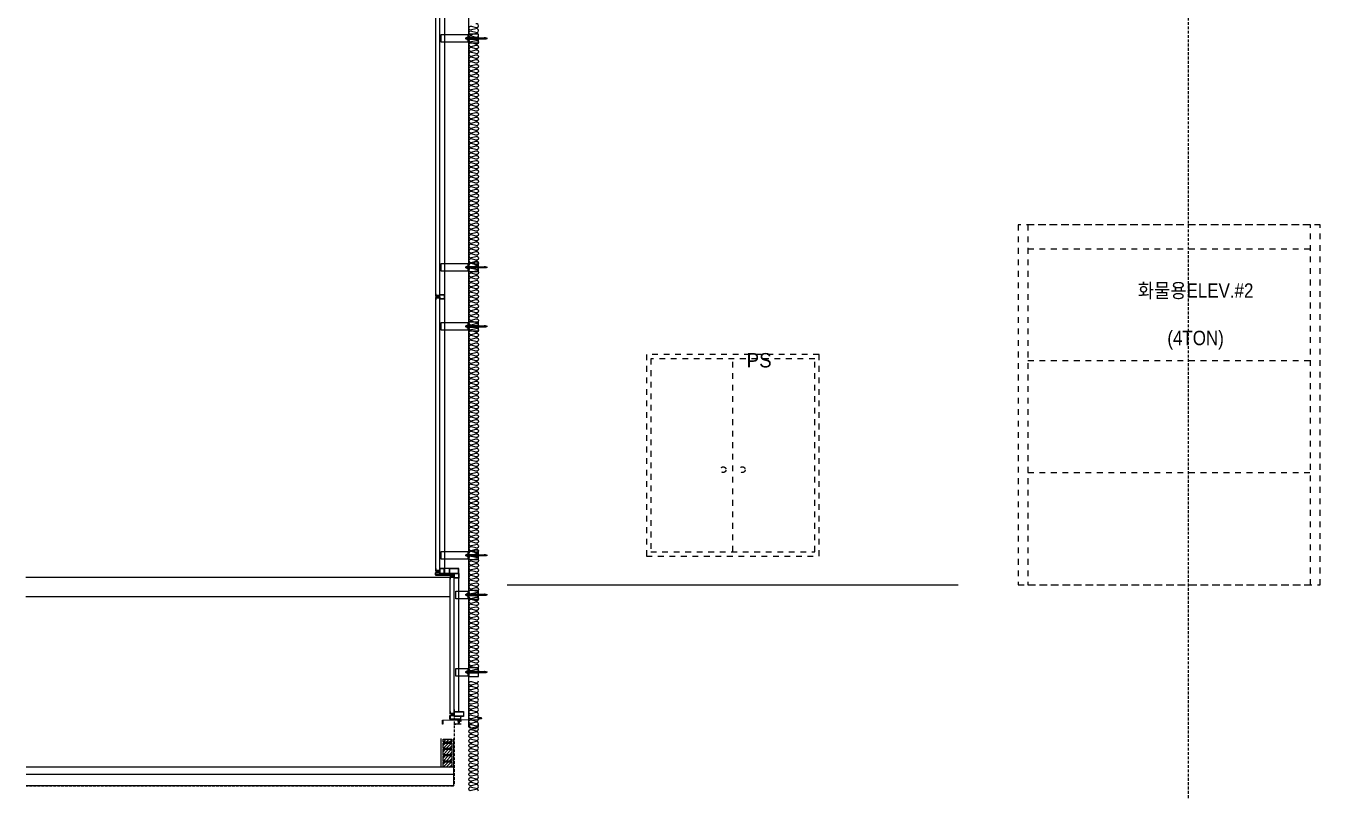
# Model space of a CAD drawing. Header units: millimetres. Extents: x -1320 to 172218, y -4077 to 50350.
# Drawn here: x -1319 to 12173, y 6601 to 14573 of the extents above; entities that cross this region are included whole.
import ezdxf
from ezdxf.enums import TextEntityAlignment as Align

# ---------------------------------------------------------------- set-up
doc = ezdxf.new("R2010")
doc.units = ezdxf.units.MM
doc.header["$LTSCALE"] = 60
for name, pattern in [('HID', [2.3, 1.5, -0.8]), ('HIDDEN', [2, 1, -1]), ('HIDDENX2', [0.75, 0.5, -0.25])]:
    doc.linetypes.add(name, pattern=pattern)
for name, color, linetype in [('0-Sheet', 7, 'Continuous'), ('0BLT', 6, 'Continuous'), ('A-DOOR-ELE', 5, 'Continuous'), ('A-ELE-8', 8, 'Continuous'), ('A-ETC', 7, 'Continuous'), ('A-ETC-8', 8, 'Continuous'), ('A-FIN', 6, 'Continuous'), ('A-FIN-8', 8, 'Continuous'), ('A-hat', 8, 'Continuous'), ('A-HAT-8', 7, 'Continuous'), ('A-HAT-WIREMESH', 9, 'g_mesh'), ('A-WALL', 3, 'Continuous'), ('A-WP', 1, 'HID'), ('ALUM', 4, 'Continuous'), ('ejc', 4, 'Continuous'), ('hidden', 9, 'HIDDENX2'), ('INSUL', 8, 'Continuous'), ('ISL', 251, 'Continuous')]:
    doc.layers.add(name, color=color, linetype=linetype)
doc.layers.add('NOPLOT-TEXT', color=11, linetype='Continuous', plot=False)
doc.styles.add('Gdim', font='')
doc.styles.add('Gtx', font='')
doc.styles.get('Gdim').set_extended_font_data('Dotum')
doc.styles.get('Gtx').set_extended_font_data('Dotum')
doc.linetypes.add('g_mesh', pattern='A,10,-0.8,["X",Gdim,S=0.6,R=0,X=-0.15,Y=-0.3],-0.8', length=11.6)

# ---------------------------------------------------------------- blocks, each defined once
blk = doc.blocks.new('wer')
at = {"layer": '0BLT'}
for p, q in [((36921, 13148), (36921, 13152)), ((36925, 13152), (36925, 13148))]:
    blk.add_line(p, q, dxfattribs=at)
for points in [[(36920, 13138), (36921, 13135), (36920, 13135), (36921, 13132), (36920, 13132), (36920, 13129), (36919, 13129), (36920, 13126), (36919, 13126), (36920, 13123), (36919, 13123), (36919, 13120), (36918, 13120), (36919, 13118), (36921, 13118), (36923, 13138), (36925, 13118), (36928, 13118), (36928, 13120), (36927, 13120), (36928, 13123), (36927, 13123), (36928, 13126), (36927, 13126), (36927, 13129), (36926, 13129), (36927, 13132), (36926, 13132), (36927, 13135), (36926, 13135), (36926, 13138), (36926, 13148), (36920, 13148)], [(36919, 13152), (36927, 13152), (36927, 13152), (36919, 13152)]]:
    blk.add_lwpolyline(points, close=True, dxfattribs=at)
blk = doc.blocks.new('EJ-2')
at = {"layer": 'A-HAT-8'}
h = blk.add_hatch(dxfattribs=at)
h.set_pattern_fill('ANSI37', color=256, scale=0.3)
h.set_pattern_definition([(45, (-28123.9818, -26923.9524), (-0.67351921, 0.67351921), []), (135, (-28123.9818, -26923.9524), (-0.67351921, -0.67351921), [])])
h.paths.add_polyline_path([(-144, 2, -0.198911), (-144, 3, 0.131587), (-150, 0), (-144, 0)])
h = blk.add_hatch(dxfattribs=at)
h.set_pattern_fill('ANSI37', color=256, scale=0.3)
h.set_pattern_definition([(45, (-28142.0683, -26923.9524), (-0.67351921, 0.67351921), []), (135, (-28142.0683, -26923.9524), (-0.67351921, -0.67351921), [])])
h.paths.add_polyline_path([(98, 65), (98, 65), (98, 67, 0.445717), (98, 56), (98, 57), (98, 57)])
at = {"layer": 'A-ETC', "color": 4}
for p, q in [((0, -25), (0, 0)), ((3, 0), (0, 0)), ((3, -25), (3, 0)), ((97, -25), (97, 0)), ((97, 0), (100, 0)), ((100, -25), (100, 0)), ((1, -25), (0, -25)), ((1, -2), (2, -2)), ((1, -23), (1, -2)), ((2, -23), (2, -2)), ((3, -25), (2, -25)), ((97, -25), (98, -25)), ((98, -23), (98, -2)), ((99, -2), (98, -2)), ((99, -23), (99, -2)), ((99, -25), (100, -25))]:
    blk.add_line(p, q, dxfattribs=at)
for radius, start, end in [(62, 217.8092, 322.1908), (61.6, 218.7956, 321.2044)]:
    blk.add_arc((50, 15), radius, start, end, dxfattribs=at)
at = {"layer": 'ALUM'}
blk.add_lwpolyline([(-144, 0), (-144, 2, -0.414209), (-143, 3), (-127, 3), (-127, 3), (-126, 3), (-114, 3, 0.414214), (-109, 8), (-109, 28, 0.414214), (-110, 28), (-112, 28), (-112, 39, -0.414214), (-112, 40), (-109, 40, -0.414214), (-108, 39), (-108, 38, -0.414214), (-109, 37), (-110, 37, 0.414214), (-110, 37), (-110, 32, 0.414214), (-109, 31), (-102, 31, 0.414214), (-101, 32), (-101, 37, 0.414214), (-102, 37), (-103, 37, -0.414214), (-103, 38), (-103, 39, -0.414214), (-103, 40), (-84, 40, -0.414214), (-83, 39), (-83, 29, -0.414214), (-84, 28), (-84, 28), (-88, 30, -0.288209), (-88, 30), (-88, 31, -0.414214), (-88, 31), (-86, 31, 0.414214), (-85, 32), (-85, 37, 0.414214), (-86, 37), (-99, 37, 0.414214), (-99, 37), (-99, 32, 0.414214), (-99, 31), (-97, 31, -0.414214), (-96, 31), (-96, 30, -0.288209), (-97, 30), (-100, 28), (-106, 28, 0.414214), (-106, 28), (-106, 20), (-96, 20), (-96, 18), (-106, 18), (-106, 8, 0.414214), (-101, 3), (-84, 3, -0.414214), (-83, 2), (-83, 0), (-144, 0)], format="xyb", close=True, dxfattribs=at)
at = {"layer": 'ejc'}
blk.add_lwpolyline([(100, 76), (100, 45), (-272, 38), (-272, 0), (-274, 0), (-274, 40), (98, 46), (98, 76)], close=True, dxfattribs=at)
for centre, radius, start, end in [((-142, -10), 12.8, 99.0895, 129.0748), ((104, 61), 7.71, 131.9533, 228.0467)]:
    blk.add_arc(centre, radius, start, end, dxfattribs=at)
at = {"rotation": 90}
blk.add_blockref('wer', (13250, -36862), dxfattribs=at)
blk = doc.blocks.new('A$C632c858f')
at = {"layer": 'A-ETC-8'}
blk.add_arc((-3, 0), 24, 341.8248, 18.1752, dxfattribs=at)
blk.add_ellipse((34, 0), major_axis=(7.59, 0), ratio=0.987937, dxfattribs=at)
blk = doc.blocks.new('A$Cae507117')
at = {"layer": 'A-ETC-8'}
for points in [[(-50, 0), (-50, -50), (0, -50), (0, 0)], [(-46.8, -3.2), (-46.8, -46.8), (-3.2, -46.8), (-3.2, -3.2)]]:
    blk.add_lwpolyline(points, close=True, dxfattribs=at)
blk = doc.blocks.new('너트 M12')
for p, q in [((-9, 0), (9, 0)), ((-10, -9), (-10, -1)), ((9, -10), (-9, -10)), ((0, -8), (0, -1)), ((10, -1), (10, -9))]:
    blk.add_line(p, q)
for centre, start, end in [((-9, -1), 90, 180), ((-9, -9), 180, 270), ((9, -1), 0, 90), ((9, -9), 270, 0)]:
    blk.add_arc(centre, 0.5, start, end)
at = {"extrusion": (0, 0, -1)}
for centre, major_axis, ratio, start_param, end_param in [((-5, -1), (-4.75, 0.31), 0.185359, -0.024388, 3.141593), ((5, -1), (4.75, 0.31), 0.185108, 3.141593, 6.30754), ((-5, -9), (4.75, 0.31), 0.187111, 0, 3.166211), ((5, -9), (-4.75, 0.31), 0.185991, 3.117121, 6.283185)]:
    blk.add_ellipse(centre, major_axis=major_axis, ratio=ratio, start_param=start_param, end_param=end_param, dxfattribs=at)
blk = doc.blocks.new('A$C5ebcaad0')
at = {"layer": 'A-ETC-8'}
for p, q in [((-449, -225), (-214, -225)), ((-439, -220), (-439, -229)), ((-437, -219), (-437, -219)), ((-426, -220), (-437, -219)), ((-437, -231), (-426, -229)), ((-437, -231), (-437, -231)), ((-432, -220), (-432, -221)), ((-432, -229), (-432, -230)), ((-416, -219), (-431, -219)), ((-431, -222), (-429, -223)), ((-431, -228), (-429, -227)), ((-431, -231), (-416, -231)), ((-421, -224), (-428, -224)), ((-421, -226), (-428, -226)), ((-426, -220), (-412, -220)), ((-426, -229), (-412, -229)), ((-421, -223), (-421, -223)), ((-421, -227), (-421, -227)), ((-417, -227), (-417, -223)), ((-416, -219), (-413, -219)), ((-416, -231), (-413, -231)), ((-413, -219), (-413, -231)), ((-412, -231), (-412, -219)), ((-409, -219), (-412, -219)), ((-412, -231), (-409, -231)), ((-409, -231), (-409, -219)), ((-355, -219), (-409, -219)), ((-409, -231), (-355, -231)), ((-355, -219), (-246, -219)), ((-246, -231), (-355, -231)), ((-234, -219), (-226, -219)), ((-234, -220), (-224, -220)), ((-234, -229), (-224, -229)), ((-234, -231), (-226, -231)), ((-226, -231), (-226, -219)), ((-224, -220), (-226, -219)), ((-224, -229), (-226, -231)), ((-224, -229), (-224, -220))]:
    blk.add_line(p, q, dxfattribs=at)
for points in [[(-255, -180), (-255, -269), (-355, -269), (-355, -180)], [(34, -185), (-252, -185), (-252, -265), (34, -265)], [(-252, -265), (-246, -265), (-246, -185), (-252, -185)], [(-246, -210), (-246, -240), (-244, -240), (-244, -210)]]:
    blk.add_lwpolyline(points, close=True, dxfattribs=at)
blk.add_lwpolyline([(-252, -177), (-252, -272, -0.414214), (-253, -273), (-255, -273), (-255, -176), (-253, -176, -0.414214)], format="xyb", close=True, dxfattribs=at)
for centre, radius, start, end in [((-437, -220), 1.5, 90, 180), ((-437, -229), 1.5, 180, 270), ((-431, -220), 1, 90, 180), ((-431, -221), 1, 180, 236.3099), ((-431, -229), 1, 123.6901, 180), ((-431, -230), 1, 180, 270), ((-428, -221), 3, 236.3099, 270), ((-428, -229), 3, 90, 123.6901), ((-419, -223), 2, 90, 180), ((-421, -223), 0.5, 270, 0), ((-421, -227), 0.5, 0, 90), ((-419, -227), 2, 180, 270), ((-419, -223), 2, 0, 90), ((-419, -227), 2, 270, 0)]:
    blk.add_arc(centre, radius, start, end, dxfattribs=at)
at = {"layer": 'A-ETC-8', "xscale": -1, "rotation": 90}
blk.add_blockref('너트 M12', (-244, -225), dxfattribs=at)
blk = doc.blocks.new('A$C74a2a393')
at = {"layer": 'A-ETC-8', "elevation": 0}
for points in [[(-50, -100), (-50, 0), (0, 0), (0, -100)], [(-47, -97), (-47, -3), (-3, -3), (-3, -97)]]:
    blk.add_lwpolyline(points, close=True, dxfattribs=at)
blk = doc.blocks.new('A$C04952a8a')
at = {"layer": 'A-ETC-8'}
for p, q in [((544, 270), (309, 270)), ((319, 275), (321, 276)), ((329, 275), (319, 275)), ((319, 266), (319, 275)), ((329, 276), (321, 276)), ((321, 264), (321, 276)), ((450, 276), (341, 276)), ((450, 276), (504, 276)), ((504, 264), (504, 276)), ((504, 276), (507, 276)), ((507, 264), (507, 276)), ((521, 275), (507, 275)), ((508, 276), (508, 264)), ((511, 276), (508, 276)), ((511, 276), (526, 276)), ((512, 268), (512, 272)), ((516, 272), (516, 272)), ((516, 271), (523, 271)), ((521, 275), (532, 276)), ((526, 273), (524, 272)), ((527, 275), (527, 274)), ((532, 276), (533, 276)), ((534, 275), (534, 266)), ((329, 266), (319, 266)), ((319, 266), (321, 264)), ((329, 264), (321, 264)), ((341, 264), (450, 264)), ((504, 264), (450, 264)), ((507, 264), (504, 264)), ((521, 266), (507, 266)), ((511, 264), (508, 264)), ((526, 264), (511, 264)), ((516, 268), (516, 268)), ((516, 269), (523, 269)), ((532, 264), (521, 266)), ((526, 267), (524, 268)), ((527, 266), (527, 265)), ((533, 264), (532, 264))]:
    blk.add_line(p, q, dxfattribs=at)
for points in [[(212, 310), (347, 310), (347, 230), (212, 230)], [(341, 285), (341, 255), (339, 255), (339, 285)], [(347, 230), (341, 230), (341, 310), (347, 310)], [(350, 315), (350, 226), (450, 226), (450, 315)]]:
    blk.add_lwpolyline(points, close=True, dxfattribs=at)
blk.add_lwpolyline([(347, 318), (347, 223, 0.414214), (348, 222), (350, 222), (350, 319), (348, 319, 0.414214)], format="xyb", close=True, dxfattribs=at)
for centre, radius, start, end in [((514, 272), 2, 90, 180), ((514, 272), 2, 0, 90), ((516, 272), 0.5, 180, 270), ((523, 274), 3, 270, 303.6901), ((526, 275), 1, 0, 90), ((526, 274), 1, 303.6901, 0), ((533, 275), 1.5, 0, 90), ((514, 268), 2, 180, 270), ((514, 268), 2, 270, 0), ((516, 268), 0.5, 90, 180), ((523, 266), 3, 56.3099, 90), ((526, 266), 1, 0, 56.3099), ((526, 265), 1, 270, 0), ((533, 266), 1.5, 270, 0)]:
    blk.add_arc(centre, radius, start, end, dxfattribs=at)
at = {"layer": 'A-ETC-8', "rotation": 270}
blk.add_blockref('너트 M12', (339, 270), dxfattribs=at)
blk = doc.blocks.new('A$C7fb89312')
at = {"layer": 'A-DOOR-ELE', "linetype": 'HIDDEN'}
for p, q in [((100, 3500), (3046, 3500)), ((100, 2338), (3046, 2338)), ((100, 1172), (3046, 1172))]:
    blk.add_line(p, q, dxfattribs=at)
at = {"layer": 'A-DOOR-ELE', "linetype": 'HIDDEN', "elevation": 0}
for points in [[(0, 0), (3146, 0), (3146, 3750), (0, 3750)], [(100, 0), (3046, 0), (3046, 3750), (100, 3750)]]:
    blk.add_lwpolyline(points, close=True, dxfattribs=at)

msp = doc.modelspace()

# ---------------------------------------------------------------- hatches: boundary and pattern name
at = {"layer": 'A-hat', "lineweight": -3}
h = msp.add_hatch(dxfattribs=at)
h.set_pattern_fill('ANSI31', color=256, scale=7, style=0)
h.set_pattern_definition([(45, (-82628.596, 9488.623), (-15.715448, 15.715448), [])])
h.paths.add_polyline_path([(3120, 7142), (3030, 7142), (3030, 7110), (3120, 7110)])
h = msp.add_hatch(dxfattribs=at)
h.set_pattern_fill('ANSI31', color=256, scale=7, style=0)
h.set_pattern_definition([(45, (-82628.596, 9423.623), (-15.715448, 15.715448), [])])
h.paths.add_polyline_path([(3030, 7102), (3120, 7102), (3120, 7045), (3030, 7045)])
h = msp.add_hatch(dxfattribs=at)
h.set_pattern_fill('ANSI31', color=256, scale=7, style=0)
h.set_pattern_definition([(45, (-82628.596, 9358.623), (-15.715448, 15.715448), [])])
h.paths.add_polyline_path([(3030, 7037), (3120, 7037), (3120, 6980), (3030, 6980)])
h = msp.add_hatch(dxfattribs=at)
h.set_pattern_fill('ANSI31', color=256, scale=7, style=0)
h.set_pattern_definition([(45, (-82628.596, 9293.623), (-15.715448, 15.715448), [])])
h.paths.add_polyline_path([(3030, 6972), (3120, 6972), (3120, 6915), (3030, 6915)])
h = msp.add_hatch(dxfattribs=at)
h.set_pattern_fill('ANSI31', color=256, scale=7, style=0)
h.set_pattern_definition([(45, (-82628.596, 9228.623), (-15.715448, 15.715448), [])])
h.paths.add_polyline_path([(3030, 6907), (3120, 6907), (3120, 6850), (3030, 6850)])

# ---------------------------------------------------------------- linework, layer by layer
at = {"layer": '0-Sheet'}
msp.add_lwpolyline([(3145, 8843), (3145, 8853), (2953, 8853), (2953, 8877), (2995, 8877), (2995, 8887), (2992, 8887), (2992, 8887), (2992, 8880), (2950, 8880), (2950, 8850), (3142, 8850), (3142, 8843), (3142, 8843)], close=True, dxfattribs=at)
at = {"layer": '0-Sheet', "elevation": 0}
for points in [[(3212, 7350), (3103, 7350, -0.414214), (3100, 7353), (3100, 7387, -0.414214), (3103, 7390), (3142, 7390), (3142, 7397), (3145, 7397), (3145, 7390, -0.414214), (3142, 7387), (3103, 7387), (3103, 7353), (3212, 7353)], [(3212, 7350, 0.414214), (3215, 7353), (3215, 7377), (3222, 7377), (3222, 7380), (3215, 7380, 0.414214), (3212, 7377), (3212, 7353)]]:
    msp.add_lwpolyline(points, format="xyb", dxfattribs=at)
at = {"layer": 'A-DOOR-ELE', "linetype": 'HIDDEN'}
msp.add_line((6050, 9095), (6050, 11105), dxfattribs=at)
for points in [[(6950, 11150), (5150, 11150), (5150, 9050), (6950, 9050)], [(6905, 11105), (5195, 11105), (5195, 9095), (6905, 9095)]]:
    msp.add_lwpolyline(points, close=True, dxfattribs=at)
for centre in [(5950, 9950), (6150, 9950)]:
    msp.add_circle(centre, 30, dxfattribs=at)
at = {"layer": 'A-ELE-8'}
for p, q in [((-1319, 8830, 0), (3100, 8830, 0)), ((-1319, 8630, 0), (3100, 8630, 0))]:
    msp.add_line(p, q, dxfattribs=at)
at = {"layer": 'A-ETC-8'}
for p, q in [((2995, 8850), (2995, 47018)), ((3045, 47018), (3045, 8850)), ((3195, 8920), (3045, 8920)), ((3195, 8870), (3045, 8870)), ((3145, 7430), (3145, 8870)), ((3195, 7430), (3195, 8870))]:
    msp.add_line(p, q, dxfattribs=at)
at = {"layer": 'A-ETC-8', "elevation": 0}
for points in [[(2958, 11761), (2993, 11761), (2993, 11751), (2995, 11751), (2995, 11763), (2960, 11763, 0.226541), (2956, 11767), (2956, 11782), (2954, 11782), (2954, 11765, -0.414214)], [(2958, 11739), (2993, 11739), (2993, 11750), (2995, 11750), (2995, 11737), (2960, 11737, -0.226541), (2956, 11733), (2956, 11718), (2954, 11718), (2954, 11735, 0.414214)], [(3108, 7409), (3143, 7409), (3143, 7398), (3145, 7398), (3145, 7411), (3110, 7411, 0.226541), (3106, 7415), (3106, 7429), (3104, 7429), (3104, 7413, -0.414214)]]:
    msp.add_lwpolyline(points, format="xyb", close=True, dxfattribs=at)
at = {"layer": 'A-ETC-8'}
for points in [[(2958, 8899), (2993, 8899), (2993, 8888), (2995, 8888), (2995, 8901), (2960, 8901, 0.226541), (2956, 8905), (2956, 8919), (2954, 8919), (2954, 8903, -0.414214)], [(3108, 8831), (3143, 8831), (3143, 8842), (3145, 8842), (3145, 8829), (3110, 8829, -0.226541), (3106, 8825), (3106, 8811), (3104, 8811), (3104, 8827, 0.414214)]]:
    msp.add_lwpolyline(points, format="xyb", close=True, dxfattribs=at)
at = {"layer": 'A-FIN'}
for p, q in [((3700, 8750), (8400, 8750)), ((3010, 6850), (3010, 7150)), ((3142, 6850), (-1317, 6850))]:
    msp.add_line(p, q, dxfattribs=at)
at = {"layer": 'A-FIN', "elevation": 0}
msp.add_lwpolyline([(2991, 14739), (2991, 14743), (2950, 14743), (2950, 11757), (2991, 11757), (2991, 11761), (2954, 11761), (2954, 14739), (2991, 14739)], close=True, dxfattribs=at)
at = {"layer": 'A-FIN'}
for points in [[(2954, 8899), (2954, 11739), (2991, 11739), (2991, 11739), (2991, 11743), (2950, 11743), (2950, 8895)], [(2950, 8895), (2991, 8895), (2991, 8899), (2954, 8899)], [(3104, 8831), (3141, 8831), (3141, 8831), (3141, 8835), (3100, 8835)]]:
    msp.add_lwpolyline(points, dxfattribs=at)
at = {"layer": 'A-FIN', "elevation": 0}
msp.add_lwpolyline([(3100, 8835), (3100, 7405), (3141, 7405), (3141, 7409), (3104, 7409), (3104, 8831)], dxfattribs=at)
at = {"layer": 'A-FIN-8'}
for p, q in [((3142, 6668), (3142, 7150)), ((3132, 6658), (-1317, 6658)), ((3132, 6658), (3142, 6668))]:
    msp.add_line(p, q, dxfattribs=at)
at = {"layer": 'A-HAT-WIREMESH', "ltscale": 0.6}
msp.add_line((-1317, 6779), (3142, 6779), dxfattribs=at)
at = {"layer": 'A-WALL', "elevation": 0}
for points in [[(3120, 7142), (3120, 7110), (3030, 7110), (3030, 7142)], [(3120, 7102), (3120, 7045), (3030, 7045), (3030, 7102)], [(3120, 7037), (3120, 6980), (3030, 6980), (3030, 7037)], [(3120, 6972), (3120, 6915), (3030, 6915), (3030, 6972)], [(3120, 6907), (3120, 6850), (3030, 6850), (3030, 6907)]]:
    msp.add_lwpolyline(points, close=True, dxfattribs=at)
at = {"layer": 'A-WP', "ltscale": 0.3}
for p, q in [((3147, 7450), (3147, 6665)), ((3135, 6653), (-1317, 6653)), ((3135, 6653), (3147, 6665))]:
    msp.add_line(p, q, dxfattribs=at)
at = {"layer": 'hidden'}
msp.add_line((10800, 4008), (10800, 42560), dxfattribs=at)
at = {"layer": 'INSUL'}
msp.add_line((3300, 7300), (3300, 47000), dxfattribs=at)
at = {"layer": 'ISL', "elevation": 0}
for points in [[(3400, 14428, 0.480945), (3373, 14444), (3327, 14431, -0.524856), (3300, 14450, -0.524856), (3327, 14469), (3373, 14456, 1.449198), (3373, 14494), (3327, 14481, -0.524856), (3300, 14500, -0.524856), (3327, 14519), (3373, 14506, 1.449198), (3373, 14544), (3327, 14531, -0.524856), (3300, 14550, -0.524856), (3327, 14569), (3373, 14556, 1.449198), (3373, 14594)], [(3300, 14428, 0.524856), (3327, 14409), (3373, 14422, -1.449198), (3373, 14384), (3327, 14397, 0.524856), (3300, 14378, 0.524856), (3327, 14359), (3373, 14372, -1.449198), (3373, 14334), (3327, 14347, 0.524856), (3300, 14328, 0.524856), (3327, 14309), (3373, 14322, -1.449198), (3373, 14284), (3327, 14297, 0.524856), (3300, 14278, 0.524856), (3327, 14259), (3373, 14272, -1.449198), (3373, 14234), (3327, 14247, 0.524856), (3300, 14228, 0.524856), (3327, 14209), (3373, 14222, -1.449198), (3373, 14184), (3327, 14197, 0.524856), (3300, 14178, 0.524856), (3327, 14159), (3373, 14172, -1.449198), (3373, 14134), (3327, 14147, 0.524856), (3300, 14128, 0.524856), (3327, 14109), (3373, 14122, -1.449198), (3373, 14084), (3327, 14097, 0.524856), (3300, 14078, 0.524856), (3327, 14059), (3373, 14072, -1.449198), (3373, 14034), (3327, 14047, 0.524856), (3300, 14028, 0.524856), (3327, 14009), (3373, 14022, -1.449198), (3373, 13984), (3327, 13997, 0.524856), (3300, 13978, 0.524856), (3327, 13959), (3373, 13972, -1.449198), (3373, 13934), (3327, 13947, 0.524856), (3300, 13928, 0.524856), (3327, 13909), (3373, 13922, -1.449198), (3373, 13884), (3327, 13897, 0.524856), (3300, 13878, 0.524856), (3327, 13859), (3373, 13872, -1.449198), (3373, 13834), (3327, 13847, 0.524856), (3300, 13828, 0.524856), (3327, 13809), (3373, 13822, -1.449198), (3373, 13784), (3327, 13797, 0.524856), (3300, 13778, 0.524856), (3327, 13759), (3373, 13772, -1.449198), (3373, 13734), (3327, 13747, 0.524856), (3300, 13728, 0.524856), (3327, 13709), (3373, 13722, -1.449198), (3373, 13684), (3327, 13697, 0.524856), (3300, 13678, 0.524856), (3327, 13659), (3373, 13672, -1.449198), (3373, 13634), (3327, 13647, 0.524856), (3300, 13628, 0.524856), (3327, 13609), (3373, 13622, -1.449198), (3373, 13584), (3327, 13597, 0.524856), (3300, 13578, 0.524856), (3327, 13559), (3373, 13572, -1.449198), (3373, 13534), (3327, 13547, 0.524856), (3300, 13528, 0.524856), (3327, 13509), (3373, 13522, -1.449198), (3373, 13484), (3327, 13497, 0.524856), (3300, 13478, 0.524856), (3327, 13459), (3373, 13472, -1.449198), (3373, 13434), (3327, 13447, 0.524856), (3300, 13428, 0.524856), (3327, 13409), (3373, 13422, -1.449198), (3373, 13384), (3327, 13397, 0.524856), (3300, 13378, 0.524856), (3327, 13359), (3373, 13372, -1.449198), (3373, 13334), (3327, 13347, 0.524856), (3300, 13328, 0.524856), (3327, 13309), (3373, 13322, -1.449198), (3373, 13284), (3327, 13297, 0.524856), (3300, 13278, 0.524856), (3327, 13259), (3373, 13272, -1.449198), (3373, 13234), (3327, 13247, 0.524856), (3300, 13228, 0.524856), (3327, 13209), (3373, 13222, -1.449198), (3373, 13184), (3327, 13197, 0.524856), (3300, 13178, 0.524856), (3327, 13159), (3373, 13172, -1.449198), (3373, 13134), (3327, 13147, 0.524856), (3300, 13128, 0.524856), (3327, 13109), (3373, 13122, -1.449198), (3373, 13084), (3327, 13097, 0.524856), (3300, 13078, 0.524856), (3327, 13059), (3373, 13072, -1.449198), (3373, 13034), (3327, 13047, 0.524856), (3300, 13028, 0.524856), (3327, 13009), (3373, 13022, -1.449198), (3373, 12984), (3327, 12997, 0.524856), (3300, 12978, 0.524856), (3327, 12959), (3373, 12972, -1.449198), (3373, 12934), (3327, 12947, 0.524856), (3300, 12928, 0.524856), (3327, 12909), (3373, 12922, -1.449198), (3373, 12884), (3327, 12897, 0.524856), (3300, 12878, 0.524856), (3327, 12859), (3373, 12872, -1.449198), (3373, 12834), (3327, 12847, 0.524856), (3300, 12828, 0.524856), (3327, 12809), (3373, 12822, -1.449198), (3373, 12784), (3327, 12797, 0.524856), (3300, 12778, 0.524856), (3327, 12759), (3373, 12772, -1.449198), (3373, 12734), (3327, 12747, 0.524856), (3300, 12728, 0.524856), (3327, 12709), (3373, 12722, -1.449198), (3373, 12684), (3327, 12697, 0.524856), (3300, 12678, 0.524856), (3327, 12659), (3373, 12672, -1.449198), (3373, 12634), (3327, 12647, 0.524856), (3300, 12628, 0.524856), (3327, 12609), (3373, 12622, -1.449198), (3373, 12584), (3327, 12597, 0.524856), (3300, 12578, 0.524856), (3327, 12559), (3373, 12572, -1.449198), (3373, 12534), (3327, 12547, 0.524856), (3300, 12528, 0.524856), (3327, 12509), (3373, 12522, -1.449198), (3373, 12484), (3327, 12497, 0.524856), (3300, 12478, 0.524856), (3327, 12459), (3373, 12472, -1.449198), (3373, 12434), (3327, 12447, 0.524856), (3300, 12428, 0.524856), (3327, 12409), (3373, 12422, -1.449198), (3373, 12384), (3327, 12397, 0.524856), (3300, 12378, 0.524856), (3327, 12359), (3373, 12372, -1.449198), (3373, 12334), (3327, 12347, 0.524856), (3300, 12328, 0.524856), (3327, 12309), (3373, 12322, -1.449198), (3373, 12284), (3327, 12297, 0.524856), (3300, 12278, 0.524856), (3327, 12259), (3373, 12272, -1.449198), (3373, 12234), (3327, 12247, 0.524856), (3300, 12228, 0.524856), (3327, 12209), (3373, 12222, -1.449198), (3373, 12184), (3327, 12197, 0.524856), (3300, 12178, 0.524856), (3327, 12159), (3373, 12172, -1.449198), (3373, 12134), (3327, 12147, 0.524856), (3300, 12128, 0.524856), (3327, 12109), (3373, 12122, -1.449198), (3373, 12084), (3327, 12097, 0.524856), (3300, 12078, 0.524856), (3327, 12059), (3373, 12072, -1.449198), (3373, 12034), (3327, 12047, 0.524856), (3300, 12028, 0.524856), (3327, 12009), (3373, 12022, -1.449198), (3373, 11984), (3327, 11997, 0.524856), (3300, 11978, 0.524856), (3327, 11959), (3373, 11972, -1.449198), (3373, 11934), (3327, 11947, 0.524856), (3300, 11928, 0.524856), (3327, 11909), (3373, 11922, -1.449198), (3373, 11884), (3327, 11897, 0.524856), (3300, 11878, 0.524856), (3327, 11859), (3373, 11872, -1.449198), (3373, 11834), (3327, 11847, 0.524856), (3300, 11828, 0.524856), (3327, 11809), (3373, 11822, -1.449198), (3373, 11784), (3327, 11797, 0.524856), (3300, 11778, 0.524856), (3327, 11759), (3373, 11772, -1.449198), (3373, 11734), (3327, 11747, 0.524856), (3300, 11728, 0.524856), (3327, 11709), (3373, 11722, -1.449198), (3373, 11684), (3327, 11697, 0.524856), (3300, 11678, 0.524856), (3327, 11659), (3373, 11672, -1.449198), (3373, 11634), (3327, 11647, 0.524856), (3300, 11628, 0.524856), (3327, 11609), (3373, 11622, -1.449198), (3373, 11584), (3327, 11597, 0.524856), (3300, 11578, 0.524856), (3327, 11559), (3373, 11572, -1.449198), (3373, 11534), (3327, 11547, 0.524856), (3300, 11528, 0.524856), (3327, 11509), (3373, 11522, -1.449198), (3373, 11484), (3327, 11497, 0.524856), (3300, 11478, 0.524856), (3327, 11459), (3373, 11472, -1.449198), (3373, 11434), (3327, 11447, 0.524856), (3300, 11428, 0.524856), (3327, 11409), (3373, 11422, -1.449198), (3373, 11384), (3327, 11397, 0.524856), (3300, 11378, 0.524856), (3327, 11359), (3373, 11372, -1.449198), (3373, 11334), (3327, 11347, 0.524856), (3300, 11328, 0.524856), (3327, 11309), (3373, 11322, -1.449198), (3373, 11284), (3327, 11297, 0.524856), (3300, 11278, 0.524856), (3327, 11259), (3373, 11272, -1.449198), (3373, 11234), (3327, 11247, 0.524856), (3300, 11228, 0.524856), (3327, 11209), (3373, 11222, -1.449198), (3373, 11184), (3327, 11197, 0.524856), (3300, 11178, 0.524856), (3327, 11159), (3373, 11172, -1.449198), (3373, 11134), (3327, 11147, 0.524856), (3300, 11128, 0.524856), (3327, 11109), (3373, 11122, -1.449198), (3373, 11084), (3327, 11097, 0.524856), (3300, 11078, 0.524856), (3327, 11059), (3373, 11072, -1.449198), (3373, 11034), (3327, 11047, 0.524856), (3300, 11028, 0.524856), (3327, 11009), (3373, 11022, -1.449198), (3373, 10984), (3327, 10997, 0.524856), (3300, 10978, 0.524856), (3327, 10959), (3373, 10972, -1.449198), (3373, 10934), (3327, 10947, 0.524856), (3300, 10928, 0.524856), (3327, 10909), (3373, 10922, -1.449198), (3373, 10884), (3327, 10897, 0.524856), (3300, 10878, 0.524856), (3327, 10859), (3373, 10872, -1.449198), (3373, 10834), (3327, 10847, 0.524856), (3300, 10828, 0.524856), (3327, 10809), (3373, 10822, -1.449198), (3373, 10784), (3327, 10797, 0.524856), (3300, 10778, 0.524856), (3327, 10759), (3373, 10772, -1.449198), (3373, 10734), (3327, 10747, 0.524856), (3300, 10728, 0.524856), (3327, 10709), (3373, 10722, -1.449198), (3373, 10684), (3327, 10697, 0.524856), (3300, 10678, 0.524856), (3327, 10659), (3373, 10672, -1.449198), (3373, 10634), (3327, 10647, 0.524856), (3300, 10628, 0.524856), (3327, 10609), (3373, 10622, -1.449198), (3373, 10584), (3327, 10597, 0.524856), (3300, 10578, 0.524856), (3327, 10559), (3373, 10572, -1.449198), (3373, 10534), (3327, 10547, 0.524856), (3300, 10528, 0.524856), (3327, 10509), (3373, 10522, -1.449198), (3373, 10484), (3327, 10497, 0.524856), (3300, 10478, 0.524856), (3327, 10459), (3373, 10472, -1.449198), (3373, 10434), (3327, 10447, 0.524856), (3300, 10428, 0.524856), (3327, 10409), (3373, 10422, -1.449198), (3373, 10384), (3327, 10397, 0.524856), (3300, 10378, 0.524856), (3327, 10359), (3373, 10372, -1.449198), (3373, 10334), (3327, 10347, 0.524856), (3300, 10328, 0.524856), (3327, 10309), (3373, 10322, -1.449198), (3373, 10284), (3327, 10297, 0.524856), (3300, 10278, 0.524856), (3327, 10259), (3373, 10272, -1.449198), (3373, 10234), (3327, 10247, 0.524856), (3300, 10228, 0.524856), (3327, 10209), (3373, 10222, -1.449198), (3373, 10184), (3327, 10197, 0.524856), (3300, 10178, 0.524856), (3327, 10159), (3373, 10172, -1.449198), (3373, 10134), (3327, 10147, 0.524856), (3300, 10128, 0.524856), (3327, 10109), (3373, 10122, -1.449198), (3373, 10084), (3327, 10097, 0.524856), (3300, 10078, 0.524856), (3327, 10059), (3373, 10072, -1.449198), (3373, 10034), (3327, 10047, 0.524856), (3300, 10028, 0.524856), (3327, 10009), (3373, 10022, -1.449198), (3373, 9984), (3327, 9997, 0.524856), (3300, 9978, 0.524856), (3327, 9959), (3373, 9972, -1.449198), (3373, 9934), (3327, 9947, 0.524856), (3300, 9928, 0.524856), (3327, 9909), (3373, 9922, -1.449198), (3373, 9884), (3327, 9897, 0.524856), (3300, 9878, 0.524856), (3327, 9859), (3373, 9872, -1.449198), (3373, 9834), (3327, 9847, 0.524856), (3300, 9828, 0.524856), (3327, 9809), (3373, 9822, -1.449198), (3373, 9784), (3327, 9797, 0.524856), (3300, 9778, 0.524856), (3327, 9759), (3373, 9772, -1.449198), (3373, 9734), (3327, 9747, 0.524856), (3300, 9728, 0.524856), (3327, 9709), (3373, 9722, -1.449198), (3373, 9684), (3327, 9697, 0.524856), (3300, 9678, 0.524856), (3327, 9659), (3373, 9672, -1.449198), (3373, 9634), (3327, 9647, 0.524856), (3300, 9628, 0.524856), (3327, 9609), (3373, 9622, -1.449198), (3373, 9584), (3327, 9597, 0.524856), (3300, 9578, 0.524856), (3327, 9559), (3373, 9572, -1.449198), (3373, 9534), (3327, 9547, 0.524856), (3300, 9528, 0.524856), (3327, 9509), (3373, 9522, -1.449198), (3373, 9484), (3327, 9497, 0.524856), (3300, 9478, 0.524856), (3327, 9459), (3373, 9472, -1.449198), (3373, 9434), (3327, 9447, 0.524856), (3300, 9428, 0.524856), (3327, 9409), (3373, 9422, -1.449198), (3373, 9384), (3327, 9397, 0.524856), (3300, 9378, 0.524856), (3327, 9359), (3373, 9372, -1.449198), (3373, 9334), (3327, 9347, 0.524856), (3300, 9328, 0.524856), (3327, 9309), (3373, 9322, -1.449198), (3373, 9284), (3327, 9297, 0.524856), (3300, 9278, 0.524856), (3327, 9259), (3373, 9272, -1.449198), (3373, 9234), (3327, 9247, 0.524856), (3300, 9228, 0.524856), (3327, 9209), (3373, 9222, -1.449198), (3373, 9184), (3327, 9197, 0.524856), (3300, 9178, 0.524856), (3327, 9159), (3373, 9172, -1.449198), (3373, 9134), (3327, 9147, 0.524856), (3300, 9128, 0.524856), (3327, 9109), (3373, 9122, -1.449198), (3373, 9084), (3327, 9097, 0.524856), (3300, 9078, 0.524856), (3327, 9059), (3373, 9072, -1.449198), (3373, 9034), (3327, 9047, 0.524856), (3300, 9028, 0.524856), (3327, 9009), (3373, 9022, -1.449198), (3373, 8984), (3327, 8997, 0.524856), (3300, 8978, 0.524856), (3327, 8959), (3373, 8972, -1.449198), (3373, 8934), (3327, 8947, 0.524856), (3300, 8928, 0.524856), (3327, 8909), (3373, 8922, -1.449198), (3373, 8884), (3327, 8897, 0.524856), (3300, 8878, 0.524856), (3327, 8859), (3373, 8872, -1.449198), (3373, 8834), (3327, 8847, 0.524856), (3300, 8828, 0.524856), (3327, 8809), (3373, 8822, -1.449198), (3373, 8784), (3327, 8797, 0.524856), (3300, 8778, 0.524856), (3327, 8759), (3373, 8772, -1.449198), (3373, 8734), (3327, 8747, 0.524856), (3300, 8728, 0.524856), (3327, 8709), (3373, 8722, -1.449198), (3373, 8684), (3327, 8697, 0.524856), (3300, 8678, 0.524856), (3327, 8659), (3373, 8672, -1.449198), (3373, 8634), (3327, 8647, 0.524856), (3300, 8628, 0.524856), (3327, 8609), (3373, 8622, -1.449198), (3373, 8584), (3327, 8597, 0.524856), (3300, 8578, 0.524856), (3327, 8559), (3373, 8572, -1.449198), (3373, 8534), (3327, 8547, 0.524856), (3300, 8528, 0.524856), (3327, 8509), (3373, 8522, -1.449198), (3373, 8484), (3327, 8497, 0.524856), (3300, 8478, 0.524856), (3327, 8459), (3373, 8472, -1.449198), (3373, 8434), (3327, 8447, 0.524856), (3300, 8428, 0.524856), (3327, 8409), (3373, 8422, -1.449198), (3373, 8384), (3327, 8397, 0.524856), (3300, 8378, 0.524856), (3327, 8359), (3373, 8372, -1.449198), (3373, 8334), (3327, 8347, 0.524856), (3300, 8328, 0.524856), (3327, 8309), (3373, 8322, -1.449198), (3373, 8284), (3327, 8297, 0.524856), (3300, 8278, 0.524856), (3327, 8259), (3373, 8272, -1.449198), (3373, 8234), (3327, 8247, 0.524856), (3300, 8228, 0.524856), (3327, 8209), (3373, 8222, -1.449198), (3373, 8184), (3327, 8197, 0.524856), (3300, 8178, 0.524856), (3327, 8159), (3373, 8172, -1.449198), (3373, 8134), (3327, 8147, 0.524856), (3300, 8128, 0.524856), (3327, 8109), (3373, 8122, -1.449198), (3373, 8084), (3327, 8097, 0.524856), (3300, 8078, 0.524856), (3327, 8059), (3373, 8072, -1.449198), (3373, 8034), (3327, 8047, 0.524856), (3300, 8028, 0.524856), (3327, 8009), (3373, 8022, -1.449198), (3373, 7984), (3327, 7997, 0.524856), (3300, 7978, 0.524856), (3327, 7959), (3373, 7972, -1.449198), (3373, 7934), (3327, 7947, 0.524856), (3300, 7928, 0.524856), (3327, 7909), (3373, 7922, -1.449198), (3373, 7884), (3327, 7897, 0.524856), (3300, 7878, 0.524856), (3327, 7859), (3373, 7872, -1.449198), (3373, 7834), (3327, 7847, 0.524856), (3300, 7828)], [(3400, 6600, 0.524856), (3373, 6619), (3327, 6606, -1.449198), (3327, 6644), (3373, 6631, 0.524856), (3400, 6650, 0.524856), (3373, 6669), (3327, 6656, -1.449198), (3327, 6694), (3373, 6681, 0.524856), (3400, 6700, 0.524856), (3373, 6719), (3327, 6706, -1.449198), (3327, 6744), (3373, 6731, 0.524856), (3400, 6750, 0.524856), (3373, 6769), (3327, 6756, -1.449198), (3327, 6794), (3373, 6781, 0.524856), (3400, 6800, 0.524856), (3373, 6819), (3327, 6806, -1.449198), (3327, 6844), (3373, 6831, 0.524856), (3400, 6850, 0.524856), (3373, 6869), (3327, 6856, -1.449198), (3327, 6894), (3373, 6881, 0.524856), (3400, 6900, 0.524856), (3373, 6919), (3327, 6906, -1.449198), (3327, 6944), (3373, 6931, 0.524856), (3400, 6950, 0.524856), (3373, 6969), (3327, 6956, -1.449198), (3327, 6994), (3373, 6981, 0.524856), (3400, 7000, 0.524856), (3373, 7019), (3327, 7006, -1.449198), (3327, 7044), (3373, 7031, 0.524856), (3400, 7050, 0.524856), (3373, 7069), (3327, 7056, -1.449198), (3327, 7094), (3373, 7081, 0.524856), (3400, 7100, 0.524856), (3373, 7119), (3327, 7106, -1.449198), (3327, 7144), (3373, 7131, 0.524856), (3400, 7150, 0.524856), (3373, 7169), (3327, 7156, -1.449198), (3327, 7194), (3373, 7181, 0.524856), (3400, 7200, 0.524856), (3373, 7219), (3327, 7206, -1.449198), (3327, 7244), (3373, 7231, 0.524856), (3400, 7250, 0.524856), (3373, 7269), (3327, 7256, -1.449198), (3327, 7294), (3373, 7281, 0.524856), (3400, 7300, 0.524856), (3373, 7319), (3327, 7306, -1.449198), (3327, 7344), (3373, 7331, 0.524856), (3400, 7350, 0.524856), (3373, 7369), (3327, 7356, -1.449198), (3327, 7394), (3373, 7381, 0.524856), (3400, 7400, 0.524856), (3373, 7419), (3327, 7406, -1.449198), (3327, 7444), (3373, 7431, 0.524856), (3400, 7450, 0.524856), (3373, 7469), (3327, 7456, -1.449198), (3327, 7494), (3373, 7481, 0.524856), (3400, 7500, 0.524856), (3373, 7519), (3327, 7506, -1.449198), (3327, 7544), (3373, 7531, 0.524856), (3400, 7550, 0.524856), (3373, 7569), (3327, 7556, -1.449198), (3327, 7594), (3373, 7581, 0.524856), (3400, 7600, 0.524856), (3373, 7619), (3327, 7606, -1.449198), (3327, 7644), (3373, 7631, 0.524856), (3400, 7650, 0.524856), (3373, 7669), (3327, 7656, -1.449198), (3327, 7694), (3373, 7681, 0.524856), (3400, 7700, 0.524856), (3373, 7719), (3327, 7706, -1.449198), (3327, 7744), (3373, 7731, 0.524856), (3400, 7750)]]:
    msp.add_lwpolyline(points, format="xyb", dxfattribs=at)

# ---------------------------------------------------------------- block references
at = {"layer": 'A-DOOR-ELE'}
msp.add_blockref('A$C7fb89312', (9027, 8750), dxfattribs=at)
at = {"layer": 'A-ETC-8', "xscale": -1}
for p in [(3045, 14667), (3045, 12282), (3045, 11667), (3045, 9282)]:
    msp.add_blockref('A$C5ebcaad0', p, dxfattribs=at)
for name, p, rotation in [('A$C632c858f', (2950, 11750), 180), ('A$Cae507117', (3045, 11725), 180), ('A$C74a2a393', (3195, 8920), 270), ('A$C632c858f', (2950, 8888), 180), ('A$C632c858f', (3100, 8843), 180), ('A$Cae507117', (3195, 8820), 180)]:
    msp.add_blockref(name, p, dxfattribs=dict(at, rotation=rotation))
at = {"layer": 'A-ETC-8'}
for name, p in [('A$Cae507117', (3045, 8920)), ('A$C04952a8a', (2950, 8376)), ('A$C04952a8a', (2950, 7570)), ('A$C632c858f', (3100, 7398))]:
    msp.add_blockref(name, p, dxfattribs=at)
at = {"layer": 'A-ETC-8', "rotation": 90}
msp.add_blockref('A$C74a2a393', (3145, 7430), dxfattribs=at)
at = {"layer": 'ejc'}
msp.add_blockref('EJ-2', (3300, 7300), dxfattribs=at)

# ---------------------------------------------------------------- texts
at = {"layer": 'NOPLOT-TEXT', "style": 'Gtx', "width": 0.9}
for s, p in [('화물용ELEV.#2', (10875, 11816, 0)), ('(4TON)', (10875, 11322, 0))]:
    msp.add_text(s, height=150, dxfattribs=at).set_placement(p, align=Align.MIDDLE_CENTER)
at = {"layer": 'NOPLOT-TEXT', "style": 'Gtx'}
msp.add_text('PS', height=150, dxfattribs=at).set_placement((6325, 11090), align=Align.MIDDLE)

doc.saveas('drawing.dxf')
